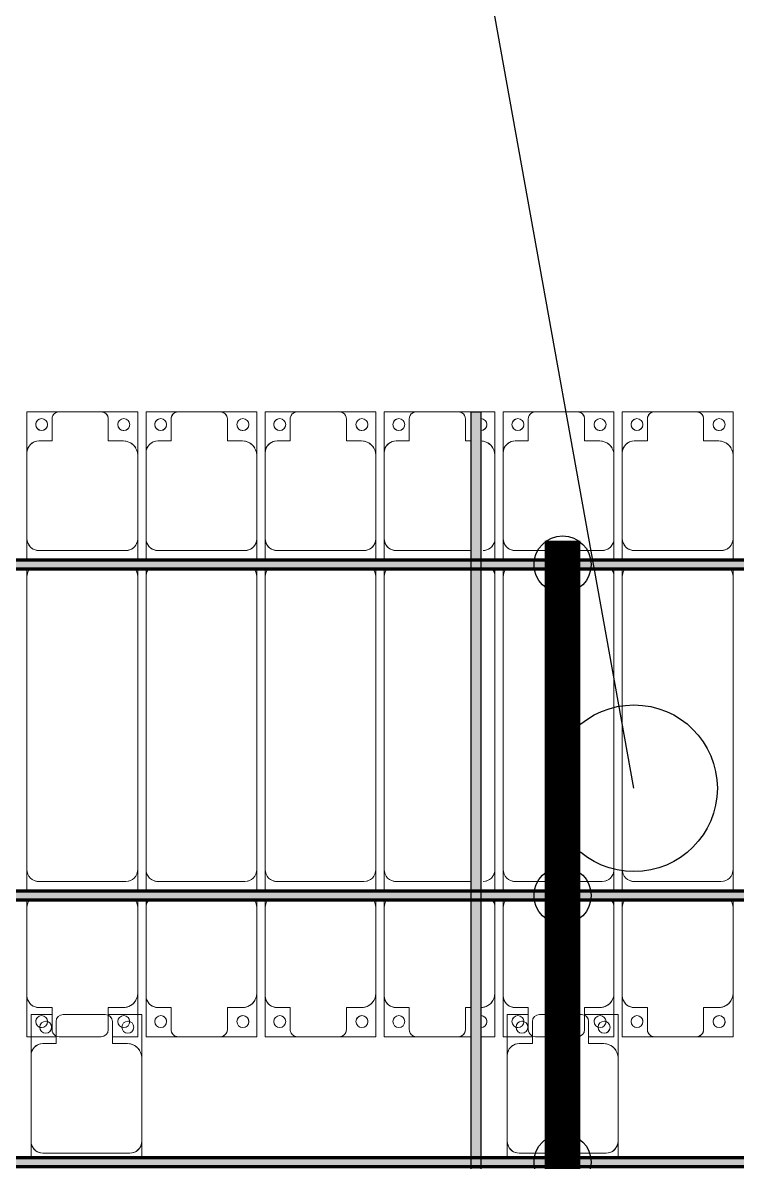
# Model space of a CAD drawing. Header units: millimetres. Extents: x -291190 to 146725, y 19759 to 185158.
# Drawn here: x -261447 to -258447, y 135990 to 140775 of the extents above; entities that cross this region are included whole.
import ezdxf

# ---------------------------------------------------------------- set-up
doc = ezdxf.new("R2010")
doc.units = ezdxf.units.MM
doc.layers.add('A-GENM', color=13, linetype='Continuous', lineweight=9)
doc.layers.add('S-BEAM', color=12, linetype='Continuous', lineweight=9)
for name, color, linetype in [('GC-BICH NEO', 6, 'Continuous'), ('GC-DAY NEO', 5, 'Continuous'), ('GC-HOP 40x60 GIA CUONG', 1, 'Continuous')]:
    doc.layers.add(name, color=color, linetype=linetype)

# ---------------------------------------------------------------- blocks, each defined once
blk = doc.blocks.new('Dầm C52 - Dầm C52-73883-KHUNG KẾT CẤU BÈ PIN 4')
at = {"layer": 'S-BEAM', "lineweight": 140}
blk.add_hatch(color=1, dxfattribs=at).paths.add_polyline_path([(-174539.9, 20), (-174539.9, -20), (174539.9, -20), (174539.9, 20), (-173700.3, 20)])
at = {"layer": 'S-BEAM', "color": 1, "lineweight": 140}
for p, q in [((-174539.9, 20), (174539.9, 20)), ((174539.9, -20), (-174539.9, -20))]:
    blk.add_line(p, q, dxfattribs=at)
blk = doc.blocks.new('Dai phao do pin - DẢI PHAO ĐỠ PIN-V47-KHUNG KẾT CẤU BÈ PIN 4')
at = {"layer": 'A-GENM', "color": 7}
for p, q in [((-1312.2, 241.6), (-1129.7, 241.6)), ((-1312.2, 101.2), (-1312.2, 241.6)), ((-1312.2, 241.6), (-1312.2, 223.4)), ((-1129.7, 241.6), (-1312.2, 241.6)), ((-779.7, 241.6), (-1129.7, 241.6)), ((-779.7, 241.6), (-711.7, 241.6)), ((-779.7, 241.6), (-711.7, 241.6)), ((-729.7, -173.4), (-729.7, 191.6)), ((-1312.2, 171.3), (-1312.2, 156.1)), ((-1189.7, 181.6), (-1189.7, 118.2)), ((-1312.2, 142), (-1312.2, 123.8)), ((-1189.7, 118.2), (-1282.2, 118.2)), ((-1312.2, 88.2), (-1312.2, -88.2)), ((-1312.2, -223.4), (-1312.2, -135.2)), ((-1282.2, -118.2), (-1189.7, -118.2)), ((-1189.7, -118.2), (-1189.7, -173.4)), ((-1312.2, -146), (-1312.2, -166.1)), ((-1312.2, -175.4), (-1312.2, -212.7)), ((-1139.7, -223.4), (-1312.2, -223.4)), ((-1248.2, -223.4), (-1229.3, -223.4)), ((-1221, -223.4), (-1139.7, -223.4)), ((-1139.7, -223.4), (-779.7, -223.4)), ((-711.7, -223.4), (-779.7, -223.4)), ((-711.7, -223.4), (-779.7, -223.4))]:
    blk.add_line(p, q, dxfattribs=at)
for centre, radius, start, end in [((-1129.7, 181.6), 60, 90, 180), ((-779.7, 191.6), 50, 360, 90), ((-779.7, 191.6), 50, 360, 75), ((-1258.6, 183.2), 25, 0, 180), ((-1258.6, 183.2), 25, 30, 75), ((-1129.7, 181.6), 60, 120, 180), ((-1258.6, 183.2), 25, 165, 180), ((-1258.6, 183.2), 25, 180, 0), ((-1258.6, 183.2), 25, 180, 270), ((-1282.2, 88.2), 30, 90, 180), ((-1282.2, 88.2), 30, 105, 150), ((-1282.2, -88.2), 30, 180, 270), ((-1258.6, -161.8), 25, 0, 180), ((-1258.6, -161.8), 25, 45, 75), ((-1258.6, -161.8), 25, 165, 180), ((-1258.6, -161.8), 25, 180, 0), ((-1258.6, -161.8), 25, 180, 270), ((-1139.7, -173.4), 50, 180, 270), ((-1139.7, -173.4), 50, 180, 255), ((-779.7, -173.4), 50, 270, 360), ((-779.7, -173.4), 50, 285, 360), ((-1139.7, -173.4), 50, 210, 225), ((-1139.7, -173.4), 50, 210, 225)]:
    blk.add_arc(centre, radius, start, end, dxfattribs=at)
blk = doc.blocks.new('Dải phao đi lại kèm đỡ invester - DẢI PHAO ĐI LẠI-71182-KHUNG KẾT CẤU BÈ PIN 4')
at = {"layer": 'A-GENM', "color": 7}
for p, q in [((16758.4, 1312.2), (16911.8, 1312.2)), ((16758.4, 1129.7), (16758.4, 1312.2)), ((16758.4, 1312.2), (16758.4, 1129.7)), ((16911.8, 1312.2), (16758.4, 1312.2)), ((17088.2, 1312.2), (16911.8, 1312.2)), ((17088.2, 1312.2), (17223.4, 1312.2)), ((17223.4, 1312.2), (17088.2, 1312.2)), ((17223.4, 1312.2), (17223.4, 1139.7)), ((17223.4, 1139.7), (17223.4, 1312.2)), ((17258.4, 1312.2), (17364.8, 1312.2)), ((17258.4, 1129.7), (17258.4, 1312.2)), ((17308.1, 1312.2), (17296.2, 1312.2)), ((17345.9, 1312.2), (17332.6, 1312.2)), ((17588.2, 1312.2), (17411.8, 1312.2)), ((17601.2, 1312.2), (17723.4, 1312.2)), ((17625.3, 1312.2), (17610.3, 1312.2)), ((17657, 1312.2), (17644.7, 1312.2)), ((17723.4, 1312.2), (17705.4, 1312.2)), ((17723.4, 1312.2), (17723.4, 1139.7)), ((17723.4, 1139.7), (17723.4, 1312.2)), ((17758.4, 1312.2), (17818.1, 1312.2)), ((17758.4, 1129.7), (17758.4, 1312.2)), ((17758.4, 1312.2), (17758.4, 1129.7)), ((17818.1, 1312.2), (17758.4, 1312.2)), ((17858.1, 1312.2), (17911.8, 1312.2)), ((17911.8, 1312.2), (17858.1, 1312.2)), ((18088.2, 1312.2), (17911.8, 1312.2)), ((18088.2, 1312.2), (18223.4, 1312.2)), ((18223.4, 1312.2), (18088.2, 1312.2)), ((18223.4, 1312.2), (18223.4, 1139.7)), ((18223.4, 1139.7), (18223.4, 1312.2)), ((18258.4, 1312.2), (18411.8, 1312.2)), ((18258.4, 1129.7), (18258.4, 1312.2)), ((18258.4, 1312.2), (18258.4, 1129.7)), ((18411.8, 1312.2), (18258.4, 1312.2)), ((18588.2, 1312.2), (18411.8, 1312.2)), ((18588.2, 1312.2), (18723.4, 1312.2)), ((18723.4, 1312.2), (18588.2, 1312.2)), ((18723.4, 1312.2), (18723.4, 1139.7)), ((18723.4, 1139.7), (18723.4, 1312.2)), ((18758.4, 1312.2), (18911.8, 1312.2)), ((18758.4, 1129.7), (18758.4, 1312.2)), ((18758.4, 1312.2), (18758.4, 1129.7)), ((18911.8, 1312.2), (18758.4, 1312.2)), ((19088.2, 1312.2), (18911.8, 1312.2)), ((19088.2, 1312.2), (19223.4, 1312.2)), ((19223.4, 1312.2), (19088.2, 1312.2)), ((19223.4, 1312.2), (19223.4, 1139.7)), ((19223.4, 1139.7), (19223.4, 1312.2)), ((19258.4, 1312.2), (19364.8, 1312.2)), ((19258.4, 1129.7), (19258.4, 1312.2)), ((19308.1, 1312.2), (19296.2, 1312.2)), ((19345.9, 1312.2), (19332.6, 1312.2)), ((19588.2, 1312.2), (19411.8, 1312.2)), ((19601.2, 1312.2), (19723.4, 1312.2)), ((19625.3, 1312.2), (19610.3, 1312.2)), ((19657, 1312.2), (19644.7, 1312.2)), ((19723.4, 1312.2), (19705.4, 1312.2)), ((19723.4, 1312.2), (19723.4, 1139.7)), ((19723.4, 1139.7), (19723.4, 1312.2)), ((16881.8, 1282.2), (16881.8, 1189.7)), ((17118.2, 1189.7), (17118.2, 1282.2)), ((17258.4, 1248.4), (17258.4, 1227)), ((17381.8, 1282.2), (17381.8, 1189.7)), ((17618.2, 1189.7), (17618.2, 1282.2)), ((17881.8, 1282.2), (17881.8, 1189.7)), ((18118.2, 1189.7), (18118.2, 1282.2)), ((18381.8, 1282.2), (18381.8, 1189.7)), ((18618.2, 1189.7), (18618.2, 1282.2)), ((18881.8, 1282.2), (18881.8, 1189.7)), ((19118.2, 1189.7), (19118.2, 1282.2)), ((19258.4, 1248.4), (19258.4, 1227)), ((19381.8, 1282.2), (19381.8, 1189.7)), ((19618.2, 1189.7), (19618.2, 1282.2)), ((17258.4, 1219.8), (17258.4, 1129.7)), ((19258.4, 1219.8), (19258.4, 1129.7)), ((16881.8, 1189.7), (16818.4, 1189.7)), ((17173.4, 1189.7), (17118.2, 1189.7)), ((17381.8, 1189.7), (17318.4, 1189.7)), ((17673.4, 1189.7), (17618.2, 1189.7)), ((17881.8, 1189.7), (17858.1, 1189.7)), ((18173.4, 1189.7), (18118.2, 1189.7)), ((18381.8, 1189.7), (18318.4, 1189.7)), ((18673.4, 1189.7), (18618.2, 1189.7)), ((18881.8, 1189.7), (18818.4, 1189.7)), ((19173.4, 1189.7), (19118.2, 1189.7)), ((19381.8, 1189.7), (19318.4, 1189.7)), ((19673.4, 1189.7), (19618.2, 1189.7)), ((16758.4, 1129.7), (16758.4, 769.7)), ((17223.4, 769.7), (17223.4, 1139.7)), ((17258.4, 1129.7), (17258.4, 769.7)), ((17723.4, 769.7), (17723.4, 1139.7)), ((17758.4, 1129.7), (17758.4, 769.7)), ((18223.4, 769.7), (18223.4, 1139.7)), ((18258.4, 1129.7), (18258.4, 769.7)), ((18723.4, 769.7), (18723.4, 1139.7)), ((18758.4, 1129.7), (18758.4, 769.7)), ((19223.4, 769.7), (19223.4, 1139.7)), ((19258.4, 1129.7), (19258.4, 769.7)), ((19723.4, 769.7), (19723.4, 1139.7)), ((16758.4, 739.2), (16758.4, 769.7)), ((16758.4, 739.2), (16758.4, 769.7)), ((17223.4, 769.7), (17223.4, 739.2)), ((17223.4, 769.7), (17223.4, 739.2)), ((17258.4, 739.2), (17258.4, 769.7)), ((17258.4, 739.2), (17258.4, 769.7)), ((17723.4, 769.7), (17723.4, 739.2)), ((17723.4, 769.7), (17723.4, 739.2)), ((17758.4, 739.2), (17758.4, 769.7)), ((17758.4, 739.2), (17758.4, 769.7)), ((18223.4, 769.7), (18223.4, 739.2)), ((18223.4, 769.7), (18223.4, 739.2)), ((18258.4, 739.2), (18258.4, 769.7)), ((18258.4, 739.2), (18258.4, 769.7)), ((18723.4, 769.7), (18723.4, 739.2)), ((18723.4, 769.7), (18723.4, 739.2)), ((18758.4, 739.2), (18758.4, 769.7)), ((18758.4, 739.2), (18758.4, 769.7)), ((19223.4, 769.7), (19223.4, 739.2)), ((19223.4, 769.7), (19223.4, 739.2)), ((19258.4, 739.2), (19258.4, 769.7)), ((19258.4, 739.2), (19258.4, 769.7)), ((19723.4, 769.7), (19723.4, 739.2)), ((19723.4, 769.7), (19723.4, 739.2)), ((16758.4, 610.3), (16758.4, 699.2)), ((16758.4, 610.3), (16758.4, 699.2)), ((17223.4, 699.2), (17223.4, 610.3)), ((17223.4, 699.2), (17223.4, 610.3)), ((17258.4, 610.3), (17258.4, 699.2)), ((17258.4, 610.3), (17258.4, 699.2)), ((17723.4, 699.2), (17723.4, 610.3)), ((17723.4, 699.2), (17723.4, 610.3)), ((17758.4, 610.3), (17758.4, 699.2)), ((17758.4, 610.3), (17758.4, 699.2)), ((18223.4, 699.2), (18223.4, 610.3)), ((18223.4, 699.2), (18223.4, 610.3)), ((18258.4, 610.3), (18258.4, 699.2)), ((18258.4, 610.3), (18258.4, 699.2)), ((18723.4, 699.2), (18723.4, 610.3)), ((18723.4, 699.2), (18723.4, 610.3)), ((18758.4, 610.3), (18758.4, 699.2)), ((18758.4, 610.3), (18758.4, 699.2)), ((19223.4, 699.2), (19223.4, 610.3)), ((19223.4, 699.2), (19223.4, 610.3)), ((19258.4, 610.3), (19258.4, 699.2)), ((19258.4, 610.3), (19258.4, 699.2)), ((19723.4, 699.2), (19723.4, 610.3)), ((19723.4, 699.2), (19723.4, 610.3)), ((17173.4, 660.3), (16808.4, 660.3)), ((17673.4, 660.3), (17308.4, 660.3)), ((18173.4, 660.3), (17858.1, 660.3)), ((18673.4, 660.3), (18308.4, 660.3)), ((19173.4, 660.3), (18808.4, 660.3)), ((19673.4, 660.3), (19308.4, 660.3)), ((16758.4, 610.3), (16758.4, -620.3)), ((17223.4, -620.3), (17223.4, 610.3)), ((17258.4, 610.3), (17258.4, -620.3)), ((17723.4, -620.3), (17723.4, 610.3)), ((17758.4, 610.3), (17758.4, -620.3)), ((18223.4, -620.3), (18223.4, 610.3)), ((18258.4, 610.3), (18258.4, -620.3)), ((18723.4, -620.3), (18723.4, 610.3)), ((18758.4, 610.3), (18758.4, -620.3)), ((19223.4, -620.3), (19223.4, 610.3)), ((19258.4, 610.3), (19258.4, -620.3)), ((19723.4, -620.3), (19723.4, 610.3)), ((16758.4, -650.8), (16758.4, -620.3)), ((16758.4, -650.8), (16758.4, -620.3)), ((17223.4, -620.3), (17223.4, -650.8)), ((17223.4, -620.3), (17223.4, -650.8)), ((17258.4, -650.8), (17258.4, -620.3)), ((17258.4, -650.8), (17258.4, -620.3)), ((17723.4, -620.3), (17723.4, -650.8)), ((17723.4, -620.3), (17723.4, -650.8)), ((17758.4, -650.8), (17758.4, -620.3)), ((17758.4, -650.8), (17758.4, -620.3)), ((18223.4, -620.3), (18223.4, -650.8)), ((18223.4, -620.3), (18223.4, -650.8)), ((18258.4, -650.8), (18258.4, -620.3)), ((18258.4, -650.8), (18258.4, -620.3)), ((18723.4, -620.3), (18723.4, -650.8)), ((18723.4, -620.3), (18723.4, -650.8)), ((18758.4, -650.8), (18758.4, -620.3)), ((18758.4, -650.8), (18758.4, -620.3)), ((19223.4, -620.3), (19223.4, -650.8)), ((19223.4, -620.3), (19223.4, -650.8)), ((19258.4, -650.8), (19258.4, -620.3)), ((19258.4, -650.8), (19258.4, -620.3)), ((19723.4, -620.3), (19723.4, -650.8)), ((19723.4, -620.3), (19723.4, -650.8)), ((16758.4, -779.7), (16758.4, -690.8)), ((16758.4, -779.7), (16758.4, -690.8)), ((17223.4, -690.8), (17223.4, -779.7)), ((17223.4, -690.8), (17223.4, -779.7)), ((17258.4, -779.7), (17258.4, -690.8)), ((17258.4, -779.7), (17258.4, -690.8)), ((17723.4, -690.8), (17723.4, -779.7)), ((17723.4, -690.8), (17723.4, -779.7)), ((17758.4, -779.7), (17758.4, -690.8)), ((17758.4, -779.7), (17758.4, -690.8)), ((18223.4, -690.8), (18223.4, -779.7)), ((18223.4, -690.8), (18223.4, -779.7)), ((18258.4, -779.7), (18258.4, -690.8)), ((18258.4, -779.7), (18258.4, -690.8)), ((18723.4, -690.8), (18723.4, -779.7)), ((18723.4, -690.8), (18723.4, -779.7)), ((18758.4, -779.7), (18758.4, -690.8)), ((18758.4, -779.7), (18758.4, -690.8)), ((19223.4, -690.8), (19223.4, -779.7)), ((19223.4, -690.8), (19223.4, -779.7)), ((19258.4, -779.7), (19258.4, -690.8)), ((19258.4, -779.7), (19258.4, -690.8)), ((19723.4, -690.8), (19723.4, -779.7)), ((19723.4, -690.8), (19723.4, -779.7)), ((17173.4, -729.7), (16808.4, -729.7)), ((17673.4, -729.7), (17308.4, -729.7)), ((18173.4, -729.7), (17858.1, -729.7)), ((18673.4, -729.7), (18308.4, -729.7)), ((19173.4, -729.7), (18808.4, -729.7)), ((19673.4, -729.7), (19308.4, -729.7)), ((16758.4, -779.7), (16758.4, -1129.7)), ((17223.4, -1139.7), (17223.4, -779.7)), ((17258.4, -779.7), (17258.4, -1129.7)), ((17723.4, -1139.7), (17723.4, -779.7)), ((17758.4, -779.7), (17758.4, -1129.7)), ((18223.4, -1139.7), (18223.4, -779.7)), ((18258.4, -779.7), (18258.4, -1129.7)), ((18723.4, -1139.7), (18723.4, -779.7)), ((18758.4, -779.7), (18758.4, -1129.7)), ((19223.4, -1139.7), (19223.4, -779.7)), ((19258.4, -779.7), (19258.4, -1129.7)), ((19723.4, -1139.7), (19723.4, -779.7)), ((16758.4, -1312.2), (16758.4, -1129.7)), ((16758.4, -1129.7), (16758.4, -1312.2)), ((17223.4, -1139.7), (17223.4, -1312.2)), ((17223.4, -1312.2), (17223.4, -1139.7)), ((17258.4, -1312.2), (17258.4, -1129.7)), ((17258.4, -1129.7), (17258.4, -1312.2)), ((17723.4, -1139.7), (17723.4, -1312.2)), ((17723.4, -1312.2), (17723.4, -1139.7)), ((17758.4, -1312.2), (17758.4, -1129.7)), ((17758.4, -1129.7), (17758.4, -1312.2)), ((18223.4, -1139.7), (18223.4, -1312.2)), ((18223.4, -1312.2), (18223.4, -1139.7)), ((18258.4, -1312.2), (18258.4, -1129.7)), ((18258.4, -1129.7), (18258.4, -1312.2)), ((18723.4, -1139.7), (18723.4, -1312.2)), ((18723.4, -1312.2), (18723.4, -1139.7)), ((18758.4, -1312.2), (18758.4, -1129.7)), ((18758.4, -1129.7), (18758.4, -1312.2)), ((19223.4, -1139.7), (19223.4, -1312.2)), ((19223.4, -1312.2), (19223.4, -1139.7)), ((19258.4, -1312.2), (19258.4, -1129.7)), ((19258.4, -1129.7), (19258.4, -1312.2)), ((19723.4, -1139.7), (19723.4, -1312.2)), ((19723.4, -1312.2), (19723.4, -1139.7)), ((16818.4, -1189.7), (16881.8, -1189.7)), ((16881.8, -1189.7), (16881.8, -1282.2)), ((17118.2, -1282.2), (17118.2, -1189.7)), ((17118.2, -1189.7), (17173.4, -1189.7)), ((17318.4, -1189.7), (17381.8, -1189.7)), ((17381.8, -1189.7), (17381.8, -1282.2)), ((17618.2, -1282.2), (17618.2, -1189.7)), ((17618.2, -1189.7), (17673.4, -1189.7)), ((17858.1, -1189.7), (17881.8, -1189.7)), ((17881.8, -1189.7), (17881.8, -1282.2)), ((18118.2, -1282.2), (18118.2, -1189.7)), ((18118.2, -1189.7), (18173.4, -1189.7)), ((18318.4, -1189.7), (18381.8, -1189.7)), ((18381.8, -1189.7), (18381.8, -1282.2)), ((18618.2, -1282.2), (18618.2, -1189.7)), ((18618.2, -1189.7), (18673.4, -1189.7)), ((18818.4, -1189.7), (18881.8, -1189.7)), ((18881.8, -1189.7), (18881.8, -1282.2)), ((19118.2, -1282.2), (19118.2, -1189.7)), ((19118.2, -1189.7), (19173.4, -1189.7)), ((19318.4, -1189.7), (19381.8, -1189.7)), ((19381.8, -1189.7), (19381.8, -1282.2)), ((19618.2, -1282.2), (19618.2, -1189.7)), ((19618.2, -1189.7), (19673.4, -1189.7)), ((16911.8, -1312.2), (16758.4, -1312.2)), ((16758.4, -1312.2), (16911.8, -1312.2)), ((16911.8, -1312.2), (17088.2, -1312.2)), ((17223.4, -1312.2), (17088.2, -1312.2)), ((17088.2, -1312.2), (17223.4, -1312.2)), ((17411.8, -1312.2), (17258.4, -1312.2)), ((17258.4, -1312.2), (17411.8, -1312.2)), ((17411.8, -1312.2), (17588.2, -1312.2)), ((17723.4, -1312.2), (17588.2, -1312.2)), ((17588.2, -1312.2), (17723.4, -1312.2)), ((17818.1, -1312.2), (17758.4, -1312.2)), ((17758.4, -1312.2), (17818.1, -1312.2)), ((17911.8, -1312.2), (17858.1, -1312.2)), ((17858.1, -1312.2), (17911.8, -1312.2)), ((17911.8, -1312.2), (18088.2, -1312.2)), ((18223.4, -1312.2), (18088.2, -1312.2)), ((18088.2, -1312.2), (18223.4, -1312.2)), ((18411.8, -1312.2), (18258.4, -1312.2)), ((18258.4, -1312.2), (18411.8, -1312.2)), ((18411.8, -1312.2), (18588.2, -1312.2)), ((18723.4, -1312.2), (18588.2, -1312.2)), ((18588.2, -1312.2), (18723.4, -1312.2)), ((18911.8, -1312.2), (18758.4, -1312.2)), ((18758.4, -1312.2), (18911.8, -1312.2)), ((18911.8, -1312.2), (19088.2, -1312.2)), ((19223.4, -1312.2), (19088.2, -1312.2)), ((19088.2, -1312.2), (19223.4, -1312.2)), ((19411.8, -1312.2), (19258.4, -1312.2)), ((19258.4, -1312.2), (19411.8, -1312.2)), ((19411.8, -1312.2), (19588.2, -1312.2)), ((19723.4, -1312.2), (19588.2, -1312.2)), ((19588.2, -1312.2), (19723.4, -1312.2))]:
    blk.add_line(p, q, dxfattribs=at)
for centre, radius, start, end in [((16911.8, 1282.2), 30, 90, 180), ((16911.8, 1282.2), 30, 105, 165), ((16911.8, 1282.2), 30, 135, 165), ((16911.8, 1282.2), 30, 135, 165), ((16911.8, 1282.2), 30, 105, 120), ((16911.8, 1282.2), 30, 105, 120), ((17088.2, 1282.2), 30, 360, 90), ((17088.2, 1282.2), 30, 60, 75), ((17088.2, 1282.2), 30, 15, 75), ((17088.2, 1282.2), 30, 60, 75), ((17088.2, 1282.2), 30, 15, 30), ((17088.2, 1282.2), 30, 15, 30), ((17411.8, 1282.2), 30, 90, 180), ((17588.2, 1282.2), 30, 360, 90), ((17588.2, 1282.2), 30, 15, 60), ((17911.8, 1282.2), 30, 90, 180), ((17911.8, 1282.2), 30, 105, 165), ((17911.8, 1282.2), 30, 135, 165), ((17911.8, 1282.2), 30, 135, 165), ((17911.8, 1282.2), 30, 105, 120), ((17911.8, 1282.2), 30, 105, 120), ((18088.2, 1282.2), 30, 360, 90), ((18088.2, 1282.2), 30, 60, 75), ((18088.2, 1282.2), 30, 15, 75), ((18088.2, 1282.2), 30, 60, 75), ((18088.2, 1282.2), 30, 15, 30), ((18088.2, 1282.2), 30, 15, 30), ((18411.8, 1282.2), 30, 90, 180), ((18411.8, 1282.2), 30, 105, 165), ((18411.8, 1282.2), 30, 135, 165), ((18411.8, 1282.2), 30, 135, 165), ((18411.8, 1282.2), 30, 105, 120), ((18411.8, 1282.2), 30, 105, 120), ((18588.2, 1282.2), 30, 360, 90), ((18588.2, 1282.2), 30, 60, 75), ((18588.2, 1282.2), 30, 15, 75), ((18588.2, 1282.2), 30, 60, 75), ((18588.2, 1282.2), 30, 15, 30), ((18588.2, 1282.2), 30, 15, 30), ((18911.8, 1282.2), 30, 90, 180), ((18911.8, 1282.2), 30, 105, 165), ((18911.8, 1282.2), 30, 135, 165), ((18911.8, 1282.2), 30, 135, 165), ((18911.8, 1282.2), 30, 105, 120), ((18911.8, 1282.2), 30, 105, 120), ((19088.2, 1282.2), 30, 360, 90), ((19088.2, 1282.2), 30, 60, 75), ((19088.2, 1282.2), 30, 15, 75), ((19088.2, 1282.2), 30, 60, 75), ((19088.2, 1282.2), 30, 15, 30), ((19088.2, 1282.2), 30, 15, 30), ((19411.8, 1282.2), 30, 90, 180), ((19588.2, 1282.2), 30, 360, 90), ((19588.2, 1282.2), 30, 15, 60), ((16816.8, 1248.6), 25, 90, 270), ((16816.8, 1248.6), 25, 90, 255), ((16816.8, 1248.6), 25, 270, 90), ((16816.8, 1248.6), 25, 0, 90), ((17161.8, 1248.6), 25, 90, 270), ((17161.8, 1248.6), 25, 90, 180), ((17161.8, 1248.6), 25, 270, 90), ((17161.8, 1248.6), 25, 270, 90), ((17316.8, 1248.6), 25, 90, 270), ((17316.8, 1248.6), 25, 90, 180), ((17316.8, 1248.6), 25, 270, 90), ((17316.8, 1248.6), 25, 0, 90), ((17661.8, 1248.6), 25, 90, 270), ((17661.8, 1248.6), 25, 90, 180), ((17661.8, 1248.6), 25, 270, 90), ((17661.8, 1248.6), 25, 75, 90), ((17661.8, 1248.6), 25, 315, 0), ((17816.8, 1248.6), 25, 90, 270), ((17816.8, 1248.6), 25, 90, 255), ((18161.8, 1248.6), 25, 90, 270), ((18161.8, 1248.6), 25, 90, 180), ((18161.8, 1248.6), 25, 270, 90), ((18161.8, 1248.6), 25, 270, 90), ((18316.8, 1248.6), 25, 90, 270), ((18316.8, 1248.6), 25, 90, 255), ((18316.8, 1248.6), 25, 270, 90), ((18316.8, 1248.6), 25, 0, 90), ((18661.8, 1248.6), 25, 90, 270), ((18661.8, 1248.6), 25, 90, 180), ((18661.8, 1248.6), 25, 270, 90), ((18661.8, 1248.6), 25, 270, 90), ((18816.8, 1248.6), 25, 90, 270), ((18816.8, 1248.6), 25, 90, 255), ((18816.8, 1248.6), 25, 270, 90), ((18816.8, 1248.6), 25, 0, 90), ((19161.8, 1248.6), 25, 90, 270), ((19161.8, 1248.6), 25, 90, 180), ((19161.8, 1248.6), 25, 270, 90), ((19161.8, 1248.6), 25, 270, 90), ((19316.8, 1248.6), 25, 90, 270), ((19316.8, 1248.6), 25, 90, 180), ((19316.8, 1248.6), 25, 270, 90), ((19316.8, 1248.6), 25, 0, 90), ((19661.8, 1248.6), 25, 90, 270), ((19661.8, 1248.6), 25, 90, 180), ((19661.8, 1248.6), 25, 270, 90), ((19661.8, 1248.6), 25, 75, 90), ((19661.8, 1248.6), 25, 315, 0), ((16816.8, 1248.6), 25, 270, 285), ((16816.8, 1248.6), 25, 300, 345), ((17161.8, 1248.6), 25, 195, 255), ((17316.8, 1248.6), 25, 330, 345), ((18161.8, 1248.6), 25, 195, 255), ((18316.8, 1248.6), 25, 270, 285), ((18316.8, 1248.6), 25, 300, 345), ((18661.8, 1248.6), 25, 195, 255), ((18816.8, 1248.6), 25, 270, 285), ((18816.8, 1248.6), 25, 300, 345), ((19161.8, 1248.6), 25, 195, 255), ((19316.8, 1248.6), 25, 330, 345), ((16818.4, 1129.7), 60, 90, 180), ((16818.4, 1129.7), 60, 90, 150), ((16818.4, 1129.7), 60, 135, 150), ((16818.4, 1129.7), 60, 135, 150), ((17173.4, 1139.7), 50, 0, 90), ((17173.4, 1139.7), 50, 45, 90), ((17173.4, 1139.7), 50, 15, 90), ((17173.4, 1139.7), 50, 45, 90), ((17318.4, 1129.7), 60, 90, 180), ((17318.4, 1129.7), 60, 90, 150), ((17318.4, 1129.7), 60, 135, 150), ((17318.4, 1129.7), 60, 135, 150), ((17673.4, 1139.7), 50, 0, 90), ((17673.4, 1139.7), 50, 45, 90), ((17673.4, 1139.7), 50, 15, 90), ((17673.4, 1139.7), 50, 45, 90), ((17818.4, 1129.7), 60, 90.3532, 180), ((17818.4, 1129.7), 60, 90.3532, 150), ((17818.4, 1129.7), 60, 135, 150), ((17818.4, 1129.7), 60, 135, 150), ((18173.4, 1139.7), 50, 0, 90), ((18173.4, 1139.7), 50, 45, 90), ((18173.4, 1139.7), 50, 15, 90), ((18173.4, 1139.7), 50, 45, 90), ((18318.4, 1129.7), 60, 90, 180), ((18318.4, 1129.7), 60, 90, 150), ((18318.4, 1129.7), 60, 135, 150), ((18318.4, 1129.7), 60, 135, 150), ((18673.4, 1139.7), 50, 0, 90), ((18673.4, 1139.7), 50, 45, 90), ((18673.4, 1139.7), 50, 15, 90), ((18673.4, 1139.7), 50, 45, 90), ((18818.4, 1129.7), 60, 90, 180), ((18818.4, 1129.7), 60, 90, 150), ((18818.4, 1129.7), 60, 135, 150), ((18818.4, 1129.7), 60, 135, 150), ((19173.4, 1139.7), 50, 0, 90), ((19173.4, 1139.7), 50, 45, 90), ((19173.4, 1139.7), 50, 15, 90), ((19173.4, 1139.7), 50, 45, 90), ((19318.4, 1129.7), 60, 90, 180), ((19318.4, 1129.7), 60, 90, 150), ((19318.4, 1129.7), 60, 135, 150), ((19318.4, 1129.7), 60, 135, 150), ((19673.4, 1139.7), 50, 0, 90), ((19673.4, 1139.7), 50, 45, 90), ((19673.4, 1139.7), 50, 15, 90), ((19673.4, 1139.7), 50, 45, 90), ((16808.4, 769.7), 50, 180, 225), ((17173.4, 769.7), 50, 315, 0), ((17308.4, 769.7), 50, 180, 225), ((17673.4, 769.7), 50, 315, 0), ((17808.4, 769.7), 50, 180, 225), ((18173.4, 769.7), 50, 315, 0), ((18308.4, 769.7), 50, 180, 225), ((18673.4, 769.7), 50, 315, 0), ((18808.4, 769.7), 50, 180, 225), ((19173.4, 769.7), 50, 315, 0), ((19308.4, 769.7), 50, 180, 225), ((19673.4, 769.7), 50, 315, 0), ((16808.4, 769.7), 50, 195, 225), ((17173.4, 769.7), 50, 315, 345), ((17308.4, 769.7), 50, 195, 225), ((17673.4, 769.7), 50, 315, 345), ((17808.4, 769.7), 50, 195, 225), ((18173.4, 769.7), 50, 315, 345), ((18308.4, 769.7), 50, 195, 225), ((18673.4, 769.7), 50, 315, 345), ((18808.4, 769.7), 50, 195, 225), ((19173.4, 769.7), 50, 315, 345), ((19308.4, 769.7), 50, 195, 225), ((19673.4, 769.7), 50, 315, 345), ((16808.4, 610.3), 50, 90, 180), ((16808.4, 610.3), 50, 150, 180), ((16808.4, 610.3), 50, 105, 120), ((17173.4, 610.3), 50, 360, 90), ((17173.4, 610.3), 50, 60, 90), ((17173.4, 610.3), 50, 15, 30), ((17308.4, 610.3), 50, 90, 180), ((17308.4, 610.3), 50, 150, 180), ((17308.4, 610.3), 50, 105, 120), ((17673.4, 610.3), 50, 360, 90), ((17673.4, 610.3), 50, 60, 90), ((17673.4, 610.3), 50, 15, 30), ((17808.4, 610.3), 50, 90, 180), ((17808.4, 610.3), 50, 150, 180), ((17808.4, 610.3), 50, 105, 120), ((18173.4, 610.3), 50, 360, 90), ((18173.4, 610.3), 50, 60, 90), ((18173.4, 610.3), 50, 15, 30), ((18308.4, 610.3), 50, 90, 180), ((18308.4, 610.3), 50, 150, 180), ((18308.4, 610.3), 50, 105, 120), ((18673.4, 610.3), 50, 360, 90), ((18673.4, 610.3), 50, 60, 90), ((18673.4, 610.3), 50, 15, 30), ((18808.4, 610.3), 50, 90, 180), ((18808.4, 610.3), 50, 150, 180), ((18808.4, 610.3), 50, 105, 120), ((19173.4, 610.3), 50, 360, 90), ((19173.4, 610.3), 50, 60, 90), ((19173.4, 610.3), 50, 15, 30), ((19308.4, 610.3), 50, 90, 180), ((19308.4, 610.3), 50, 150, 180), ((19308.4, 610.3), 50, 105, 120), ((19673.4, 610.3), 50, 360, 90), ((19673.4, 610.3), 50, 60, 90), ((19673.4, 610.3), 50, 15, 30), ((16808.4, -620.3), 50, 180, 225), ((17173.4, -620.3), 50, 315, 0), ((17173.4, -620.3), 50, 330, 0), ((17308.4, -620.3), 50, 180, 225), ((17673.4, -620.3), 50, 315, 0), ((17673.4, -620.3), 50, 330, 0), ((17808.4, -620.3), 50, 180, 225), ((18173.4, -620.3), 50, 315, 0), ((18173.4, -620.3), 50, 330, 0), ((18308.4, -620.3), 50, 180, 225), ((18673.4, -620.3), 50, 315, 0), ((18673.4, -620.3), 50, 330, 0), ((18808.4, -620.3), 50, 180, 225), ((19173.4, -620.3), 50, 315, 0), ((19173.4, -620.3), 50, 330, 0), ((19308.4, -620.3), 50, 180, 225), ((19673.4, -620.3), 50, 315, 0), ((19673.4, -620.3), 50, 330, 0), ((16808.4, -620.3), 50, 195, 210), ((17308.4, -620.3), 50, 195, 210), ((17808.4, -620.3), 50, 195, 210), ((18308.4, -620.3), 50, 195, 210), ((18808.4, -620.3), 50, 195, 210), ((19308.4, -620.3), 50, 195, 210), ((16808.4, -779.7), 50, 90, 180), ((16808.4, -779.7), 50, 90, 165), ((17173.4, -779.7), 50, 360, 90), ((17173.4, -779.7), 50, 15, 90), ((17308.4, -779.7), 50, 90, 180), ((17308.4, -779.7), 50, 90, 165), ((17673.4, -779.7), 50, 360, 90), ((17673.4, -779.7), 50, 15, 90), ((17808.4, -779.7), 50, 90, 180), ((17808.4, -779.7), 50, 90, 165), ((18173.4, -779.7), 50, 360, 90), ((18173.4, -779.7), 50, 15, 90), ((18308.4, -779.7), 50, 90, 180), ((18308.4, -779.7), 50, 90, 165), ((18673.4, -779.7), 50, 360, 90), ((18673.4, -779.7), 50, 15, 90), ((18808.4, -779.7), 50, 90, 180), ((18808.4, -779.7), 50, 90, 165), ((19173.4, -779.7), 50, 360, 90), ((19173.4, -779.7), 50, 15, 90), ((19308.4, -779.7), 50, 90, 180), ((19308.4, -779.7), 50, 90, 165), ((19673.4, -779.7), 50, 360, 90), ((19673.4, -779.7), 50, 15, 90), ((16818.4, -1129.7), 60, 180, 270), ((17173.4, -1139.7), 50, 270, 360), ((17318.4, -1129.7), 60, 180, 270), ((17673.4, -1139.7), 50, 270, 360), ((17818.4, -1129.7), 60, 180, 269.6468), ((18173.4, -1139.7), 50, 270, 360), ((18318.4, -1129.7), 60, 180, 270), ((18673.4, -1139.7), 50, 270, 360), ((18818.4, -1129.7), 60, 180, 270), ((19173.4, -1139.7), 50, 270, 360), ((19318.4, -1129.7), 60, 180, 270), ((19673.4, -1139.7), 50, 270, 360), ((16818.4, -1129.7), 60, 210, 270), ((17173.4, -1139.7), 50, 270, 345), ((17173.4, -1139.7), 50, 300, 315), ((17173.4, -1139.7), 50, 300, 315), ((17318.4, -1129.7), 60, 210, 270), ((17673.4, -1139.7), 50, 270, 345), ((17673.4, -1139.7), 50, 300, 315), ((17673.4, -1139.7), 50, 300, 315), ((17818.4, -1129.7), 60, 210, 269.6468), ((18173.4, -1139.7), 50, 270, 345), ((18173.4, -1139.7), 50, 300, 315), ((18173.4, -1139.7), 50, 300, 315), ((18318.4, -1129.7), 60, 210, 270), ((18673.4, -1139.7), 50, 270, 345), ((18673.4, -1139.7), 50, 300, 315), ((18673.4, -1139.7), 50, 300, 315), ((18818.4, -1129.7), 60, 210, 270), ((19173.4, -1139.7), 50, 270, 345), ((19173.4, -1139.7), 50, 300, 315), ((19173.4, -1139.7), 50, 300, 315), ((19318.4, -1129.7), 60, 210, 270), ((19673.4, -1139.7), 50, 270, 345), ((19673.4, -1139.7), 50, 300, 315), ((19673.4, -1139.7), 50, 300, 315), ((16816.8, -1258.6), 25, 90, 270), ((16816.8, -1258.6), 25, 90, 165), ((16816.8, -1258.6), 25, 270, 90), ((16816.8, -1258.6), 25, 75, 90), ((16816.8, -1258.6), 25, 15, 60), ((17161.8, -1258.6), 25, 90, 270), ((17161.8, -1258.6), 25, 90, 165), ((17161.8, -1258.6), 25, 270, 90), ((17161.8, -1258.6), 25, 15, 90), ((17316.8, -1258.6), 25, 90, 270), ((17316.8, -1258.6), 25, 90, 165), ((17316.8, -1258.6), 25, 270, 90), ((17316.8, -1258.6), 25, 75, 90), ((17316.8, -1258.6), 25, 15, 60), ((17661.8, -1258.6), 25, 90, 270), ((17661.8, -1258.6), 25, 90, 165), ((17661.8, -1258.6), 25, 270, 90), ((17661.8, -1258.6), 25, 15, 90), ((17816.8, -1258.6), 25, 90, 270), ((17816.8, -1258.6), 25, 90, 165), ((18161.8, -1258.6), 25, 90, 270), ((18161.8, -1258.6), 25, 90, 165), ((18161.8, -1258.6), 25, 270, 90), ((18161.8, -1258.6), 25, 15, 90), ((18316.8, -1258.6), 25, 90, 270), ((18316.8, -1258.6), 25, 90, 165), ((18316.8, -1258.6), 25, 270, 90), ((18316.8, -1258.6), 25, 75, 90), ((18316.8, -1258.6), 25, 15, 60), ((18661.8, -1258.6), 25, 90, 270), ((18661.8, -1258.6), 25, 90, 165), ((18661.8, -1258.6), 25, 270, 90), ((18661.8, -1258.6), 25, 15, 90), ((18816.8, -1258.6), 25, 90, 270), ((18816.8, -1258.6), 25, 90, 165), ((18816.8, -1258.6), 25, 270, 90), ((18816.8, -1258.6), 25, 75, 90), ((18816.8, -1258.6), 25, 15, 60), ((19161.8, -1258.6), 25, 90, 270), ((19161.8, -1258.6), 25, 90, 165), ((19161.8, -1258.6), 25, 270, 90), ((19161.8, -1258.6), 25, 15, 90), ((19316.8, -1258.6), 25, 90, 270), ((19316.8, -1258.6), 25, 90, 165), ((19316.8, -1258.6), 25, 270, 90), ((19316.8, -1258.6), 25, 75, 90), ((19316.8, -1258.6), 25, 15, 60), ((19661.8, -1258.6), 25, 90, 270), ((19661.8, -1258.6), 25, 90, 165), ((19661.8, -1258.6), 25, 270, 90), ((19661.8, -1258.6), 25, 15, 90), ((16816.8, -1258.6), 25, 180, 270), ((16816.8, -1258.6), 25, 270, 360), ((16911.8, -1282.2), 30, 180, 270), ((16911.8, -1282.2), 30, 195, 225), ((16911.8, -1282.2), 30, 195, 255), ((16911.8, -1282.2), 30, 195, 225), ((17088.2, -1282.2), 30, 270, 0), ((17088.2, -1282.2), 30, 285, 345), ((17088.2, -1282.2), 30, 330, 345), ((17088.2, -1282.2), 30, 330, 345), ((17161.8, -1258.6), 25, 180, 270), ((17161.8, -1258.6), 25, 270, 0), ((17316.8, -1258.6), 25, 180, 270), ((17316.8, -1258.6), 25, 270, 360), ((17411.8, -1282.2), 30, 180, 270), ((17411.8, -1282.2), 30, 195, 225), ((17411.8, -1282.2), 30, 195, 255), ((17411.8, -1282.2), 30, 195, 225), ((17588.2, -1282.2), 30, 270, 0), ((17588.2, -1282.2), 30, 285, 345), ((17588.2, -1282.2), 30, 330, 345), ((17588.2, -1282.2), 30, 330, 345), ((17661.8, -1258.6), 25, 180, 270), ((17661.8, -1258.6), 25, 270, 0), ((17816.8, -1258.6), 25, 180, 270), ((17911.8, -1282.2), 30, 180, 270), ((17911.8, -1282.2), 30, 195, 225), ((17911.8, -1282.2), 30, 195, 255), ((17911.8, -1282.2), 30, 195, 225), ((18088.2, -1282.2), 30, 270, 0), ((18088.2, -1282.2), 30, 285, 345), ((18088.2, -1282.2), 30, 330, 345), ((18088.2, -1282.2), 30, 330, 345), ((18161.8, -1258.6), 25, 180, 270), ((18161.8, -1258.6), 25, 270, 0), ((18316.8, -1258.6), 25, 180, 270), ((18316.8, -1258.6), 25, 270, 360), ((18411.8, -1282.2), 30, 180, 270), ((18411.8, -1282.2), 30, 195, 225), ((18411.8, -1282.2), 30, 195, 255), ((18411.8, -1282.2), 30, 195, 225), ((18588.2, -1282.2), 30, 270, 0), ((18588.2, -1282.2), 30, 285, 345), ((18588.2, -1282.2), 30, 330, 345), ((18588.2, -1282.2), 30, 330, 345), ((18661.8, -1258.6), 25, 180, 270), ((18661.8, -1258.6), 25, 270, 0), ((18816.8, -1258.6), 25, 180, 270), ((18816.8, -1258.6), 25, 270, 360), ((18911.8, -1282.2), 30, 180, 270), ((18911.8, -1282.2), 30, 195, 225), ((18911.8, -1282.2), 30, 195, 255), ((18911.8, -1282.2), 30, 195, 225), ((19088.2, -1282.2), 30, 270, 0), ((19088.2, -1282.2), 30, 285, 345), ((19088.2, -1282.2), 30, 330, 345), ((19088.2, -1282.2), 30, 330, 345), ((19161.8, -1258.6), 25, 180, 270), ((19161.8, -1258.6), 25, 270, 0), ((19316.8, -1258.6), 25, 180, 270), ((19316.8, -1258.6), 25, 270, 360), ((19411.8, -1282.2), 30, 180, 270), ((19411.8, -1282.2), 30, 195, 225), ((19411.8, -1282.2), 30, 195, 255), ((19411.8, -1282.2), 30, 195, 225), ((19588.2, -1282.2), 30, 270, 0), ((19588.2, -1282.2), 30, 285, 345), ((19588.2, -1282.2), 30, 330, 345), ((19588.2, -1282.2), 30, 330, 345), ((19661.8, -1258.6), 25, 180, 270), ((19661.8, -1258.6), 25, 270, 0), ((16911.8, -1282.2), 30, 240, 255), ((16911.8, -1282.2), 30, 240, 255), ((17088.2, -1282.2), 30, 285, 300), ((17088.2, -1282.2), 30, 285, 300), ((17411.8, -1282.2), 30, 240, 255), ((17411.8, -1282.2), 30, 240, 255), ((17588.2, -1282.2), 30, 285, 300), ((17588.2, -1282.2), 30, 285, 300), ((17911.8, -1282.2), 30, 240, 255), ((17911.8, -1282.2), 30, 240, 255), ((18088.2, -1282.2), 30, 285, 300), ((18088.2, -1282.2), 30, 285, 300), ((18411.8, -1282.2), 30, 240, 255), ((18411.8, -1282.2), 30, 240, 255), ((18588.2, -1282.2), 30, 285, 300), ((18588.2, -1282.2), 30, 285, 300), ((18911.8, -1282.2), 30, 240, 255), ((18911.8, -1282.2), 30, 240, 255), ((19088.2, -1282.2), 30, 285, 300), ((19088.2, -1282.2), 30, 285, 300), ((19411.8, -1282.2), 30, 240, 255), ((19411.8, -1282.2), 30, 240, 255), ((19588.2, -1282.2), 30, 285, 300), ((19588.2, -1282.2), 30, 285, 300)]:
    blk.add_arc(centre, radius, start, end, dxfattribs=at)
blk = doc.blocks.new('Dầm C52 - Hộp 40x60-74703-KHUNG KẾT CẤU BÈ PIN 4')
at = {"layer": 'S-BEAM', "lineweight": 25}
blk.add_hatch(color=4, dxfattribs=at).paths.add_polyline_path([(-37152.5, -20), (37152.5, -20), (37152.5, 20), (-37152.5, 20)])
at = {"layer": 'S-BEAM', "color": 4, "lineweight": 25}
for p, q in [((-37152.5, 20), (37152.5, 20)), ((37152.5, 20), (37152.5, -20)), ((37152.5, -20), (-37152.5, -20))]:
    blk.add_line(p, q, dxfattribs=at)

msp = doc.modelspace()

# ---------------------------------------------------------------- linework, layer by layer
at = {"layer": 'GC-BICH NEO'}
msp.add_circle((-258880.1, 137560.2), 350, dxfattribs=at)
at = {"layer": 'GC-DAY NEO'}
msp.add_line((-258880.1, 137560.2), (-260298.4, 145433.5), dxfattribs=at)
at = {"layer": 'GC-HOP 40x60 GIA CUONG', "const_width": 150}
msp.add_lwpolyline([(-259179.7, 123599.8), (-259179.7, 138599.8)], dxfattribs=at)
at = {"layer": 'GC-HOP 40x60 GIA CUONG'}
for centre in [(-259179.7, 138499.8), (-259179.7, 137109.8), (-259179.7, 135989.8)]:
    msp.add_circle(centre, 120, dxfattribs=at)

# ---------------------------------------------------------------- block references
at = {"layer": 'A-GENM', "color": 7}
for name, p, rotation in [('Dải phao đi lại kèm đỡ invester - DẢI PHAO ĐI LẠI-71182-KHUNG KẾT CẤU BÈ PIN 4', (-241705.7, 137829), 180), ('Dai phao do pin - DẢI PHAO ĐỠ PIN-V47-KHUNG KẾT CẤU BÈ PIN 4', (-261188.7, 135298.2), 269.9999999999996), ('Dai phao do pin - DẢI PHAO ĐỠ PIN-V47-KHUNG KẾT CẤU BÈ PIN 4', (-259188.7, 135298.2), 269.9999999999996)]:
    msp.add_blockref(name, p, dxfattribs=dict(at, rotation=rotation))
at = {"layer": 'S-BEAM', "color": 4, "lineweight": 25, "rotation": 89.99999999999977}
msp.add_blockref('Dầm C52 - Hộp 40x60-74703-KHUNG KẾT CẤU BÈ PIN 4', (-259543.8, 101988.7), dxfattribs=at)
at = {"layer": 'S-BEAM', "color": 1, "lineweight": 140, "rotation": 180}
for p in [(-109123.8, 138499.8), (-109123.8, 137109.8), (-109123.8, 135989.8)]:
    msp.add_blockref('Dầm C52 - Dầm C52-73883-KHUNG KẾT CẤU BÈ PIN 4', p, dxfattribs=at)

doc.saveas('drawing.dxf')
